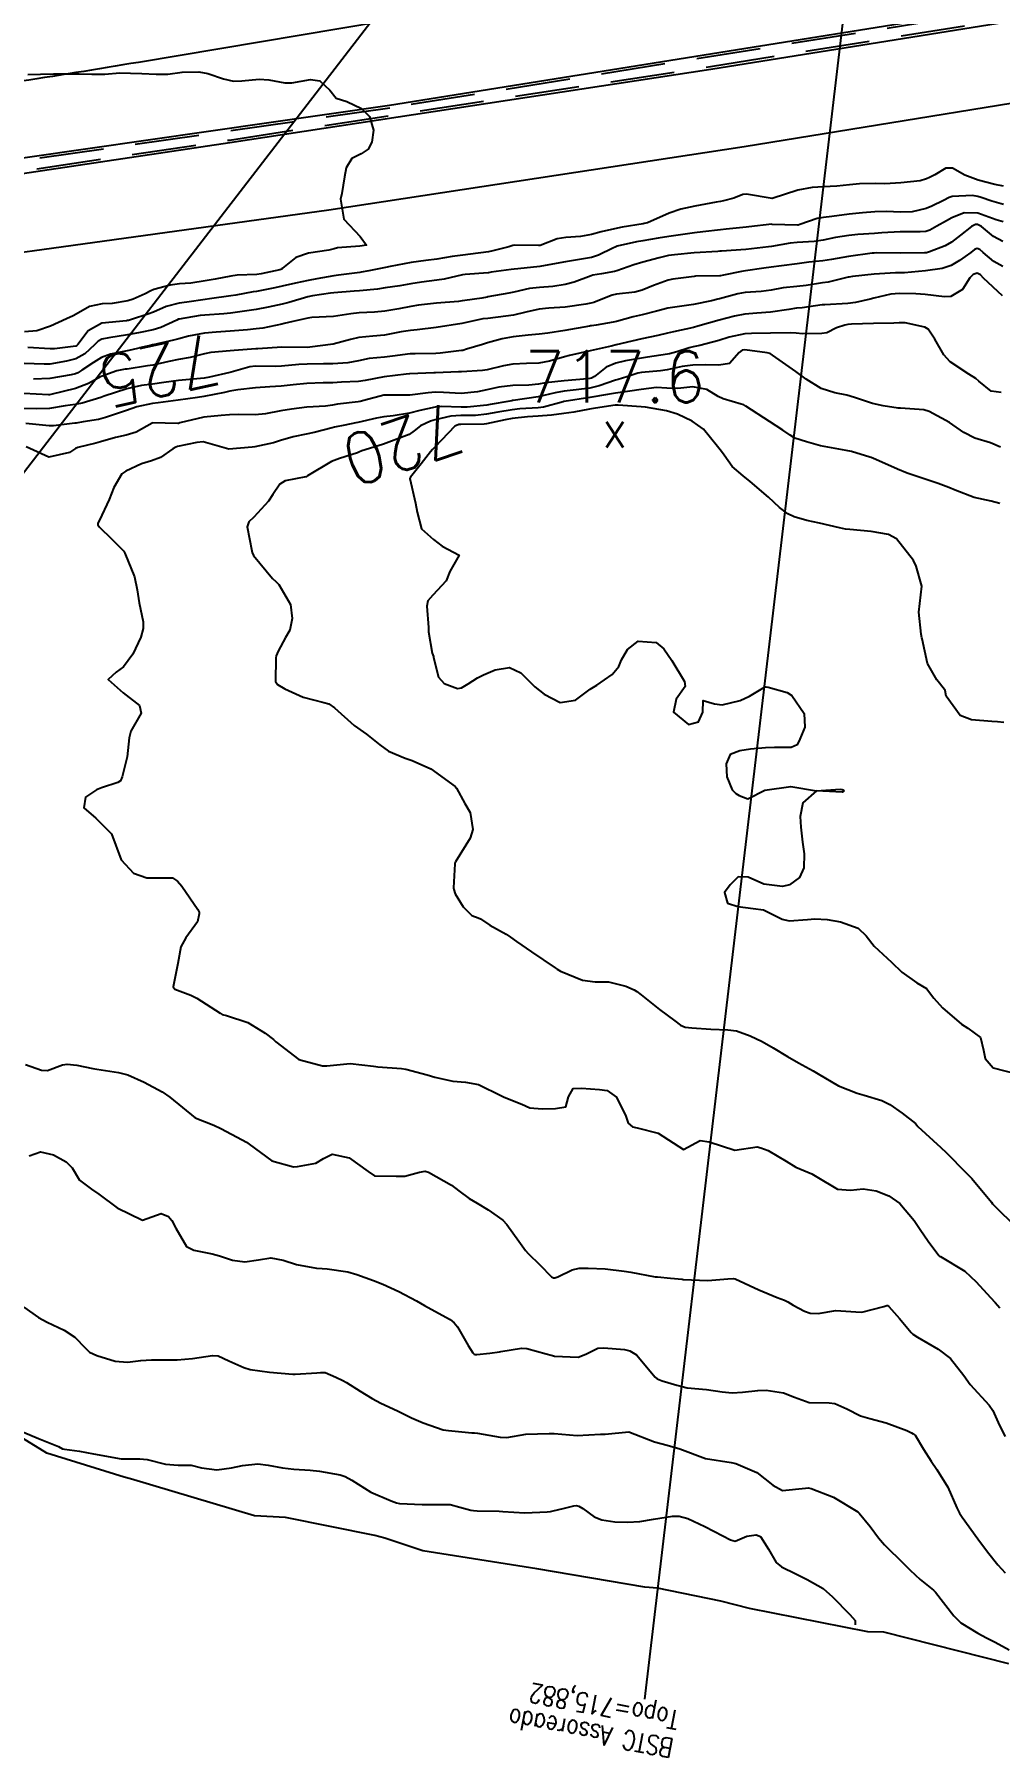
# Model space of a CAD drawing. Header units: metres. Extents: x 298520 to 308411, y 7433745 to 7450750.
# Drawn here: x 302186.6 to 302261.6, y 7441227 to 7441360.9 of the extents above; entities that cross this region are included whole.
import ezdxf
from ezdxf.enums import TextEntityAlignment as Align

# ---------------------------------------------------------------- set-up
doc = ezdxf.new("R2010")
doc.units = ezdxf.units.M
doc.header["$LTSCALE"] = 10
doc.linetypes.add('CONTINUO', pattern=[0])
doc.linetypes.add('DASHED', pattern=[0.75, 0.5, -0.25])
for name, color, linetype in [('Area', 45, 'Continuous'), ('Canteiro', 45, 'DASHED'), ('Cotas', 45, 'Continuous'), ('Curvas de Nivel 1m', 11, 'Continuous'), ('Curvas de Nivel 5m', 15, 'Continuous'), ('Pontos Cotados', 45, 'Continuous'), ('TEXTO', 45, 'Continuous'), ('Vias Primárias', 230, 'Continuous')]:
    doc.layers.add(name, color=color, linetype=linetype)
doc.styles.add('ROMANS', font='romans', dxfattribs={"height": 0.2})
doc.styles.add('Style-STANDARD', font='STANDARD.shx')

# ---------------------------------------------------------------- blocks, each defined once
blk = doc.blocks.new('ELVTXT_108')
at = {"layer": 'Pontos Cotados', "linetype": 'Continuous', "style": 'Style-STANDARD'}
for s, height, p in [('717.6', 4, (0, 4)), ('x', 3, (0, 0))]:
    blk.add_text(s, height=height, dxfattribs=at).set_placement(p, align=Align.MIDDLE_CENTER)

msp = doc.modelspace()

# ---------------------------------------------------------------- linework, layer by layer
at = {"layer": 'Area'}
msp.add_polyline3d([(302262.36, 7441234.3, 723.42), (302252.64, 7441236.76, 724.46), (302251.38, 7441236.78, 724.45), (302242.18, 7441238.59, 734.9), (302239.96, 7441239.17, 737.96), (302235.02, 7441240.18, 725.33), (302234.05, 7441240.26, 725.23), (302225.65, 7441241.69, 725.04), (302216.77, 7441243.09, 724.94), (302213.83, 7441244.06, 724.98), (302213.05, 7441244.28, 724.96), (302206.11, 7441245.67, 725.04), (302203.68, 7441245.81, 725.57), (302194.04, 7441248.68, 724.77), (302193.55, 7441248.8, 724.78), (302187.54, 7441250.67, 725.09), (302184.63, 7441252.46, 725.51)], dxfattribs=at)
at = {"layer": 'Canteiro'}
for points in [[(302043.55, 7441364.61), (302058.01, 7441359.34), (302068.15, 7441356.12), (302079.77, 7441353.18, 0.024757), (302094.94, 7441350.13, 0.012698), (302118.83, 7441347.17, 0.021985), (302122.28, 7441346.99, -0.019463), (302128.52, 7441346.68, 0.038601), (302143.35, 7441346.52, -0.013662), (302154.16, 7441346.95, 0.042769), (302179.34, 7441349.41), (302201.74, 7441352.74), (302239.16, 7441358.46), (302288.87, 7441366.42)], [(302257.83, 7441362.21), (302214.22, 7441355.23), (302181.36, 7441350.52), (302168.79, 7441348.9, -0.029027), (302151.19, 7441347.65, 0.010268), (302144.6, 7441347.43, -0.036653), (302121.44, 7441347.88, 0.000967), (302104.11, 7441349.46, -0.026354), (302096.22, 7441350.58, 0.000323), (302079.24, 7441353.91, -0.038905), (302065.93, 7441357.6), (302055.38, 7441361.02)]]:
    msp.add_lwpolyline(points, format="xyb", dxfattribs=at)
at = {"layer": 'Curvas de Nivel 1m', "flags": 128}
for points, elevation in [([(302186.05, 7441357.84), (302187.04, 7441357.87), (302188.05, 7441357.88), (302189.01, 7441357.89), (302190.05, 7441357.88), (302191.04, 7441357.85), (302192.05, 7441357.87), (302193.21, 7441357.96), (302194.05, 7441357.94), (302194.92, 7441357.92), (302196.05, 7441357.87), (302196.94, 7441357.87), (302198.06, 7441358.01), (302199.37, 7441358.04), (302200.05, 7441357.9), (302201.27, 7441357.49), (302202.05, 7441357.32), (302202.71, 7441357.35), (302204.05, 7441357.46), (302204.81, 7441357.43), (302206.05, 7441357.18), (302206.59, 7441357.18), (302208.05, 7441357.44), (302208.76, 7441357.33), (302209.56, 7441356.61), (302210.03, 7441356), (302210.88, 7441355.74), (302212.02, 7441355.19), (302212.64, 7441354.57), (302212.94, 7441353.5), (302212.82, 7441352.57), (302212.53, 7441352.03), (302211.98, 7441351.67), (302211.26, 7441351.3), (302210.82, 7441350.59), (302210.68, 7441349.87), (302210.48, 7441348.59), (302210.38, 7441348.15), (302210.65, 7441346.59), (302211.9, 7441345.23), (302212.39, 7441344.57), (302211.89, 7441344.48), (302210.14, 7441344.35), (302209.89, 7441344.29), (302209.47, 7441344.18), (302207.89, 7441343.94), (302206.91, 7441343.61), (302205.87, 7441342.77), (302205.82, 7441342.71), (302205.65, 7441342.65), (302204.2, 7441342.33), (302203.87, 7441342.3), (302202.33, 7441342.23), (302201.86, 7441342.17), (302200.64, 7441341.93), (302199.86, 7441341.79), (302198.74, 7441341.62), (302197.86, 7441341.56), (302197.14, 7441341.47), (302195.86, 7441341.11), (302195.62, 7441341.01), (302195.2, 7441340.78), (302194.26, 7441340.37), (302193.84, 7441340.25), (302192.61, 7441340.04), (302191.84, 7441340), (302190.86, 7441339.8), (302189.83, 7441339.21), (302189.6, 7441339.07), (302189.08, 7441338.85), (302187.82, 7441338.28), (302186.77, 7441337.92), (302185.81, 7441337.84)], 729), ([(302261.95, 7441349.16), (302261.26, 7441349.29), (302259.96, 7441349.62), (302258.94, 7441350.02), (302257.97, 7441350.55), (302257.46, 7441350.55), (302256.6, 7441350.04), (302256.18, 7441349.83), (302255.96, 7441349.73), (302255.46, 7441349.56), (302253.96, 7441349.41), (302252.71, 7441349.34), (302251.96, 7441349.35), (302250.74, 7441349.33), (302249.95, 7441349.26), (302248.98, 7441349.16), (302247.95, 7441349.1), (302247.05, 7441349.06), (302245.95, 7441348.84), (302243.94, 7441348.2), (302241.95, 7441348.54), (302241.66, 7441348.51), (302240.96, 7441348.23), (302240.16, 7441348.01), (302239.94, 7441347.97), (302239.6, 7441347.91), (302237.94, 7441347.61), (302236.85, 7441347.36), (302235.93, 7441347.05), (302234.26, 7441346.31), (302234, 7441346.24), (302233.92, 7441346.23), (302232.29, 7441345.96), (302231.92, 7441345.9), (302230.65, 7441345.61), (302229.91, 7441345.39), (302229.05, 7441345.23), (302227.9, 7441345.16), (302227.24, 7441345.06), (302225.9, 7441344.55), (302225.78, 7441344.53), (302223.89, 7441344.57), (302223.78, 7441344.55), (302223.46, 7441344.44), (302222.22, 7441344.13), (302221.89, 7441344.06), (302220.48, 7441343.88), (302219.89, 7441343.8), (302219.07, 7441343.68), (302217.88, 7441343.49), (302217.02, 7441343.38), (302215.88, 7441343.22), (302214.23, 7441342.91), (302213.88, 7441342.84), (302212.57, 7441342.57), (302211.99, 7441342.46), (302211.87, 7441342.45), (302210.22, 7441342.24), (302209.87, 7441342.19), (302208.53, 7441341.95), (302207.86, 7441341.82), (302206.88, 7441341.62), (302205.85, 7441341.38), (302205.26, 7441341.25), (302203.85, 7441340.98), (302203.58, 7441340.94), (302202.25, 7441340.69), (302201.84, 7441340.62), (302200.18, 7441340.39), (302199.85, 7441340.34), (302198.43, 7441340.15), (302197.84, 7441340.06), (302196.81, 7441339.79), (302195.83, 7441339.37), (302195.4, 7441339.2), (302194.13, 7441338.79), (302193.89, 7441338.72), (302193.82, 7441338.71), (302193.73, 7441338.7), (302191.82, 7441338.5), (302190.75, 7441337.9), (302189.95, 7441336.84), (302189.88, 7441336.76), (302189.8, 7441336.73), (302188.14, 7441336.52), (302187.8, 7441336.5), (302186.07, 7441336.61)], 728), ([(302261.94, 7441347.72), (302261.04, 7441347.99), (302260.21, 7441348.27), (302259.95, 7441348.35), (302259.54, 7441348.43), (302257.95, 7441348.34), (302257.71, 7441348.27), (302257.27, 7441348.04), (302256.37, 7441347.61), (302255.93, 7441347.42), (302254.84, 7441347.16), (302253.93, 7441347.14), (302252.83, 7441347.19), (302251.93, 7441347.15), (302250.97, 7441347.07), (302249.93, 7441346.97), (302248.58, 7441346.79), (302247.93, 7441346.72), (302247.45, 7441346.63), (302246.09, 7441346.17), (302245.96, 7441346.13), (302245.92, 7441346.13), (302243.94, 7441346.18), (302243.92, 7441346.19), (302242.14, 7441346), (302241.92, 7441345.97), (302240.36, 7441345.8), (302239.92, 7441345.75), (302238.56, 7441345.61), (302237.91, 7441345.53), (302236.82, 7441345.37), (302235.91, 7441345.25), (302235.09, 7441345.12), (302233.9, 7441344.91), (302233.41, 7441344.82), (302231.9, 7441344.48), (302231.78, 7441344.45), (302231.57, 7441344.34), (302230.45, 7441343.79), (302229.89, 7441343.62), (302228.97, 7441343.46), (302227.88, 7441343.28), (302227.14, 7441343.14), (302225.88, 7441342.91), (302224.18, 7441342.74), (302223.88, 7441342.71), (302223.64, 7441342.68), (302222.1, 7441342.46), (302221.9, 7441342.43), (302221.87, 7441342.42), (302220.07, 7441342.28), (302219.87, 7441342.25), (302218.44, 7441341.92), (302217.86, 7441341.84), (302216.68, 7441341.7), (302215.86, 7441341.57), (302214.98, 7441341.41), (302213.85, 7441341.24), (302213.25, 7441341.16), (302211.85, 7441341.03), (302211.43, 7441341), (302209.85, 7441340.87), (302209.6, 7441340.85), (302208.2, 7441340.62), (302207.84, 7441340.55), (302206.37, 7441340.12), (302205.84, 7441339.98), (302204.75, 7441339.74), (302203.83, 7441339.57), (302202.54, 7441339.39), (302201.83, 7441339.29), (302201.3, 7441339.23), (302199.83, 7441339.14), (302199.46, 7441339.1), (302197.82, 7441338.82), (302197.77, 7441338.81), (302197.65, 7441338.75), (302196.4, 7441338.18), (302195.82, 7441338), (302194.81, 7441337.78), (302193.81, 7441337.59), (302192.36, 7441337.37), (302191.81, 7441337.27), (302191.52, 7441337.11), (302191.25, 7441336.83), (302190.5, 7441336.12), (302189.79, 7441335.74), (302189.08, 7441335.55), (302187.78, 7441335.33), (302187.34, 7441335.31), (302185.78, 7441335.37)], 727), ([(302261.92, 7441346.38), (302261.36, 7441346.55), (302259.93, 7441347.06), (302258.87, 7441347.08), (302257.92, 7441346.69), (302257.5, 7441346.45), (302256.76, 7441346.04), (302256.22, 7441345.74), (302255.91, 7441345.64), (302255.46, 7441345.61), (302253.91, 7441345.61), (302252.49, 7441345.52), (302251.91, 7441345.48), (302250.62, 7441345.41), (302249.91, 7441345.33), (302248.88, 7441345.17), (302247.91, 7441344.97), (302247.21, 7441344.85), (302245.9, 7441344.77), (302245.35, 7441344.73), (302243.9, 7441344.47), (302243.66, 7441344.43), (302241.89, 7441344.22), (302240.02, 7441344.11), (302239.89, 7441344.09), (302239.73, 7441344.08), (302237.89, 7441343.96), (302236.35, 7441343.82), (302235.89, 7441343.76), (302235.17, 7441343.59), (302233.88, 7441343.24), (302233.18, 7441343.03), (302231.88, 7441342.58), (302231.69, 7441342.53), (302230.68, 7441342.35), (302230, 7441342.23), (302229.87, 7441342.19), (302228.55, 7441341.7), (302227.86, 7441341.51), (302226.9, 7441341.36), (302225.86, 7441341.29), (302225.07, 7441341.21), (302223.85, 7441340.92), (302223.46, 7441340.83), (302221.84, 7441340.54), (302221.78, 7441340.53), (302221.38, 7441340.46), (302220.06, 7441340.26), (302219.84, 7441340.23), (302219.55, 7441340.19), (302217.84, 7441340.07), (302216.45, 7441339.91), (302215.84, 7441339.81), (302214.92, 7441339.63), (302213.83, 7441339.44), (302213.03, 7441339.37), (302211.83, 7441339.3), (302211.19, 7441339.23), (302209.83, 7441339.03), (302208.15, 7441338.95), (302207.83, 7441338.9), (302207.6, 7441338.85), (302206.67, 7441338.64), (302205.99, 7441338.48), (302205.82, 7441338.44), (302204.35, 7441338.13), (302203.82, 7441338.06), (302203.14, 7441338), (302201.81, 7441337.88), (302200.72, 7441337.81), (302199.81, 7441337.73), (302198.57, 7441337.5), (302197.81, 7441337.3), (302197.38, 7441337.18), (302195.8, 7441336.82), (302195.76, 7441336.81), (302195.58, 7441336.77), (302194.15, 7441336.44), (302193.8, 7441336.36), (302192.5, 7441336.1), (302191.79, 7441335.84), (302191.16, 7441335.44), (302190.25, 7441334.84), (302189.96, 7441334.65), (302189.77, 7441334.58), (302189.42, 7441334.49), (302187.77, 7441334.2), (302186.5, 7441334.15)], 726), ([(302261.88, 7441342.92), (302261.2, 7441343.3), (302260.37, 7441344), (302260.11, 7441344.22), (302259.9, 7441344.31), (302259.68, 7441344.23), (302259.4, 7441344.01), (302258.53, 7441343.38), (302257.88, 7441343), (302257.16, 7441342.76), (302255.88, 7441342.57), (302254.23, 7441342.43), (302253.88, 7441342.42), (302253.55, 7441342.41), (302251.88, 7441342.32), (302250.2, 7441342.13), (302249.92, 7441342.08), (302249.87, 7441342.07), (302248.31, 7441341.7), (302247.87, 7441341.63), (302246.58, 7441341.44), (302245.86, 7441341.36), (302244.8, 7441341.24), (302243.86, 7441341.07), (302243.1, 7441340.96), (302241.85, 7441340.88), (302241.29, 7441340.79), (302239.85, 7441340.4), (302239.72, 7441340.37), (302239.24, 7441340.25), (302237.84, 7441339.96), (302236.37, 7441339.75), (302235.84, 7441339.66), (302234.96, 7441339.43), (302233.83, 7441339.15), (302233.15, 7441339), (302231.83, 7441338.64), (302231.59, 7441338.58), (302230.26, 7441338.36), (302229.89, 7441338.29), (302229.82, 7441338.29), (302229.73, 7441338.27), (302227.82, 7441337.94), (302226.49, 7441337.73), (302225.82, 7441337.65), (302224.97, 7441337.58), (302223.81, 7441337.45), (302222.96, 7441337.3), (302221.81, 7441336.98), (302221.41, 7441336.86), (302220.19, 7441336.48), (302219.89, 7441336.39), (302219.8, 7441336.37), (302218.13, 7441336.17), (302217.8, 7441336.15), (302216.19, 7441336.13), (302215.8, 7441336.11), (302214.41, 7441335.93), (302213.79, 7441335.87), (302212.61, 7441335.75), (302211.79, 7441335.58), (302210.96, 7441335.42), (302209.78, 7441335.35), (302209.06, 7441335.34), (302207.78, 7441335.32), (302207.13, 7441335.29), (302205.78, 7441335.16), (302205.29, 7441335.14), (302203.78, 7441335.16), (302203.34, 7441335.11), (302201.87, 7441334.7), (302201.77, 7441334.67), (302200.18, 7441334.31), (302199.77, 7441334.23), (302199.2, 7441334.17), (302197.77, 7441334.04), (302196.64, 7441333.89), (302195.76, 7441333.77), (302194.89, 7441333.65), (302193.76, 7441333.39), (302192.01, 7441332.82), (302191.75, 7441332.73), (302190.3, 7441332.28), (302189.75, 7441332.18), (302188.96, 7441332.07), (302187.74, 7441331.88), (302186.77, 7441331.85), (302185.74, 7441331.87)], 724), ([(302261.85, 7441340.63), (302260.39, 7441342), (302260.14, 7441342.27), (302259.88, 7441342.39), (302259.59, 7441342.3), (302259.31, 7441342.02), (302258.76, 7441341.12), (302257.85, 7441340.57), (302257.34, 7441340.55), (302255.85, 7441340.73), (302255.13, 7441340.78), (302253.85, 7441340.82), (302253.17, 7441340.77), (302251.85, 7441340.45), (302251.57, 7441340.38), (302250.43, 7441340.12), (302249.84, 7441340.04), (302248.05, 7441339.94), (302247.84, 7441339.92), (302246.29, 7441339.71), (302245.84, 7441339.67), (302245.24, 7441339.58), (302243.83, 7441339.36), (302242.76, 7441339.29), (302241.83, 7441339.21), (302241.01, 7441339.05), (302239.83, 7441338.74), (302238.17, 7441338.26), (302237.82, 7441338.18), (302236.27, 7441337.84), (302235.82, 7441337.73), (302235.06, 7441337.54), (302233.81, 7441337.28), (302233.04, 7441337.1), (302231.81, 7441336.82), (302231.42, 7441336.73), (302229.8, 7441336.36), (302228.19, 7441336), (302227.8, 7441335.89), (302226.64, 7441335.55), (302225.79, 7441335.39), (302224.85, 7441335.36), (302223.79, 7441335.33), (302223.05, 7441335.19), (302221.78, 7441334.88), (302221.41, 7441334.83), (302219.78, 7441334.72), (302219.55, 7441334.71), (302217.77, 7441334.64), (302217.64, 7441334.64), (302215.77, 7441334.56), (302215.75, 7441334.56), (302215.48, 7441334.53), (302213.77, 7441334.33), (302212.29, 7441334.05), (302211.77, 7441333.97), (302210.45, 7441333.91), (302209.77, 7441333.88), (302209.02, 7441333.87), (302207.76, 7441333.82), (302206.71, 7441333.7), (302205.76, 7441333.6), (302204.87, 7441333.55), (302203.76, 7441333.47), (302202.4, 7441333.33), (302201.76, 7441333.21), (302201.35, 7441333.11), (302199.75, 7441332.81), (302199.27, 7441332.73), (302197.75, 7441332.51), (302196.2, 7441332.32), (302195.75, 7441332.26), (302194.53, 7441331.99), (302193.74, 7441331.73), (302192.1, 7441331.18), (302191.74, 7441331.06), (302191.55, 7441331.01), (302190.37, 7441330.83), (302189.83, 7441330.74), (302189.73, 7441330.73), (302188.06, 7441330.53), (302187.73, 7441330.52), (302185.91, 7441330.7)], 723), ([(302261.76, 7441333.12), (302260.98, 7441333.21), (302260.01, 7441334.01), (302259.78, 7441334.21), (302259.25, 7441334.55), (302257.8, 7441335.51), (302257.29, 7441336.04), (302256.6, 7441337.25), (302256.09, 7441338.05), (302255.82, 7441338.2), (302254.28, 7441338.53), (302253.83, 7441338.54), (302253.4, 7441338.51), (302251.83, 7441338.48), (302250.13, 7441338.43), (302249.83, 7441338.4), (302249.6, 7441338.36), (302248.96, 7441338.14), (302248.21, 7441337.76), (302247.82, 7441337.7), (302246.31, 7441337.67), (302245.82, 7441337.72), (302245.4, 7441337.76), (302243.82, 7441337.72), (302242.33, 7441337.7), (302241.82, 7441337.68), (302240.61, 7441337.43), (302239.81, 7441337.17), (302238.32, 7441336.78), (302237.81, 7441336.66), (302237.5, 7441336.58), (302236.53, 7441336.28), (302235.96, 7441336.13), (302235.8, 7441336.1), (302234.26, 7441335.85), (302233.79, 7441335.79), (302232.55, 7441335.57), (302231.79, 7441335.39), (302231.04, 7441335.09), (302230.13, 7441334.36), (302229.9, 7441334.24), (302229.77, 7441334.2), (302229.59, 7441334.18), (302227.77, 7441334.02), (302226.31, 7441333.86), (302225.77, 7441333.77), (302225.03, 7441333.68), (302223.77, 7441333.66), (302222.68, 7441333.53), (302221.76, 7441333.33), (302221.04, 7441333.18), (302219.76, 7441333.04), (302218.38, 7441333.12), (302217.76, 7441333.15), (302217.19, 7441333.09), (302215.76, 7441332.91), (302214.12, 7441332.92), (302213.76, 7441332.9), (302213.47, 7441332.84), (302212.47, 7441332.57), (302211.92, 7441332.41), (302211.75, 7441332.38), (302210.15, 7441332.2), (302209.75, 7441332.14), (302209.2, 7441332.06), (302207.75, 7441331.98), (302206.56, 7441331.83), (302205.74, 7441331.69), (302204.54, 7441331.46), (302203.74, 7441331.38), (302202.47, 7441331.41), (302201.74, 7441331.38), (302201.11, 7441331.33), (302199.74, 7441331.2), (302197.89, 7441330.75), (302197.77, 7441330.71), (302197.73, 7441330.7), (302195.76, 7441330.75), (302195.73, 7441330.74), (302194.48, 7441330.03), (302193.72, 7441329.81), (302192.89, 7441329.63), (302191.71, 7441329.29), (302191.34, 7441329.19), (302189.96, 7441328.84), (302189.78, 7441328.76), (302189.7, 7441328.7), (302189.3, 7441328.45), (302187.69, 7441328.08), (302185.94, 7441328.89)], 722), ([(302261.71, 7441328.86), (302260.93, 7441329.2), (302259.72, 7441329.57), (302258.86, 7441330.02), (302257.73, 7441330.78), (302256.16, 7441331.64), (302255.75, 7441331.77), (302253.94, 7441331.89), (302253.75, 7441331.91), (302252.58, 7441332.09), (302251.75, 7441332.26), (302250.36, 7441332.73), (302249.76, 7441332.92), (302248.81, 7441333.09), (302247.77, 7441333.44), (302246.6, 7441334.16), (302245.78, 7441334.76), (302243.97, 7441336.03), (302243.8, 7441336.14), (302243.55, 7441336.2), (302241.81, 7441336.44), (302241.62, 7441336.41), (302241.39, 7441336.22), (302240.64, 7441335.38), (302239.79, 7441335.24), (302238.78, 7441335.26), (302237.79, 7441335.24), (302236.94, 7441335.13), (302235.78, 7441334.89), (302235.27, 7441334.81), (302233.78, 7441334.66), (302233.49, 7441334.61), (302232.64, 7441334.33), (302231.98, 7441334.13), (302231.77, 7441334.07), (302230.49, 7441333.63), (302229.76, 7441333.46), (302228.7, 7441333.32), (302227.76, 7441333.21), (302227.06, 7441333.1), (302225.76, 7441332.79), (302223.81, 7441332.49), (302223.75, 7441332.49), (302223.71, 7441332.48), (302223.55, 7441332.44), (302222.03, 7441332.18), (302221.75, 7441332.13), (302220.24, 7441331.98), (302219.75, 7441331.97), (302218.22, 7441332.02), (302217.75, 7441331.98), (302216.54, 7441331.72), (302215.74, 7441331.51), (302214.48, 7441331.29), (302213.74, 7441331.23), (302213.17, 7441331.13), (302211.73, 7441330.78), (302211.57, 7441330.75), (302210.71, 7441330.59), (302209.91, 7441330.42), (302209.73, 7441330.38), (302208.34, 7441330.01), (302207.72, 7441329.87), (302206.69, 7441329.67), (302205.71, 7441329.38), (302205.16, 7441329.21), (302203.71, 7441328.89), (302203.52, 7441328.86), (302201.7, 7441328.7), (302199.71, 7441329.27), (302199.2, 7441329.24), (302197.71, 7441328.91), (302197.58, 7441328.88), (302197.33, 7441328.75), (302196.39, 7441328.07), (302195.69, 7441327.8), (302194.9, 7441327.57), (302193.69, 7441327.01), (302193.38, 7441326.79), (302192.75, 7441325.72), (302192.39, 7441324.81), (302191.64, 7441323.2), (302191.51, 7441322.95), (302191.5, 7441322.82), (302191.63, 7441322.64), (302192.56, 7441321.75), (302193.52, 7441320.79), (302193.61, 7441320.64), (302194.36, 7441318.79), (302194.57, 7441317.78), (302194.72, 7441316.78), (302195.02, 7441315.3), (302195.03, 7441314.78), (302194.84, 7441314.09), (302194.23, 7441312.79), (302193.5, 7441311.79), (302192.93, 7441311.38), (302192.31, 7441310.81), (302193.48, 7441309.77), (302194.75, 7441308.78), (302194.88, 7441308.2), (302194.08, 7441306.79), (302193.95, 7441306.28), (302193.78, 7441304.79), (302193.4, 7441303.23), (302193.27, 7441302.93), (302193.07, 7441302.8), (302191.8, 7441302.4), (302191.39, 7441302.23), (302190.55, 7441301.65), (302190.43, 7441300.83), (302191.36, 7441300.02), (302192.57, 7441298.81), (302193.32, 7441296.8), (302194.29, 7441295.76), (302195.31, 7441295.4), (302196.67, 7441295.39), (302197.31, 7441295.39), (302197.7, 7441295.14), (302198.05, 7441294.74), (302199.28, 7441292.93), (302199.38, 7441292.72), (302199.39, 7441292.6), (302199.27, 7441291.97), (302198.36, 7441290.73), (302197.95, 7441290.03), (302197.72, 7441288.74), (302197.37, 7441286.91), (302197.49, 7441286.75), (302198.73, 7441286.26), (302199.2, 7441286.03), (302201.01, 7441284.88), (302201.18, 7441284.78), (302201.5, 7441284.7), (302203.17, 7441284.15), (302204.51, 7441283.32), (302205.16, 7441282.82), (302205.35, 7441282.65), (302207.14, 7441281.26), (302208.97, 7441280.78), (302209.13, 7441280.77), (302209.32, 7441280.79), (302211.14, 7441280.97), (302212.95, 7441280.75), (302213.13, 7441280.72), (302213.29, 7441280.71), (302215.13, 7441280.58), (302215.47, 7441280.53), (302217.13, 7441280.09), (302217.71, 7441279.91), (302219.12, 7441279.59), (302220.09, 7441279.5), (302221.12, 7441279.34), (302222.9, 7441278.44), (302223.1, 7441278.34), (302224.48, 7441277.8), (302225.09, 7441277.52), (302226.06, 7441277.43), (302227.09, 7441277.47), (302227.9, 7441277.58), (302228.11, 7441278.38), (302228.48, 7441279.01), (302229.11, 7441279.04), (302230.51, 7441278.95), (302231.11, 7441278.86), (302231.84, 7441278.33), (302232.56, 7441276.86), (302232.74, 7441276.32), (302233.08, 7441276.04), (302233.45, 7441275.95), (302235.07, 7441275.54), (302237.05, 7441274.27), (302238.34, 7441274.98), (302239.06, 7441274.87), (302241.05, 7441274.22), (302242.77, 7441274.49), (302243.06, 7441274.41), (302243.63, 7441274.19), (302245.04, 7441273.38), (302245.78, 7441272.9), (302247.04, 7441272.39), (302247.43, 7441272.15), (302249.02, 7441271.2), (302250.03, 7441271.12), (302251.02, 7441271.23), (302252.04, 7441271.07), (302253.02, 7441270.68), (302253.87, 7441270.07), (302254.99, 7441268.76), (302255.47, 7441268.05), (302256.07, 7441267.14), (302256.92, 7441266.03), (302256.96, 7441265.99), (302257.04, 7441265.95), (302258.94, 7441264.81), (302259.82, 7441264), (302260.92, 7441262.77), (302261.3, 7441262.37), (302261.65, 7441261.98)], 721), ([(302261.97, 7441307.47), (302261.46, 7441307.53), (302261.02, 7441307.55), (302259.46, 7441307.68), (302258.57, 7441308.02), (302257.48, 7441309.5), (302257.39, 7441309.94), (302257.35, 7441310.03), (302256.75, 7441310.78), (302256.02, 7441312.04), (302255.61, 7441313.97), (302255.6, 7441314.05), (302255.54, 7441314.32), (302255.36, 7441316.05), (302255.58, 7441318.05), (302255.15, 7441319.61), (302254.94, 7441320.06), (302253.63, 7441321.74), (302253, 7441322.09), (302251.64, 7441322.31), (302249.98, 7441322.47), (302249.64, 7441322.5), (302249.18, 7441322.59), (302247.64, 7441322.96), (302246.64, 7441323.17), (302245.65, 7441323.44), (302245.16, 7441323.68), (302244.52, 7441324.19), (302243.66, 7441324.97), (302242.24, 7441326.21), (302241.69, 7441326.64), (302240.84, 7441327.37), (302240.21, 7441328.24), (302240, 7441328.54), (302239.71, 7441328.93), (302238.62, 7441330.26), (302237.73, 7441330.89), (302236.59, 7441331.43), (302235.74, 7441331.7), (302234.09, 7441331.97), (302233.75, 7441332.01), (302231.96, 7441332.13), (302231.75, 7441332.12), (302230.21, 7441331.89), (302229.74, 7441331.81), (302228.53, 7441331.59), (302227.74, 7441331.48), (302226.79, 7441331.35), (302225.74, 7441331.28), (302224.93, 7441331.23), (302223.73, 7441331.1), (302223.18, 7441331), (302221.73, 7441330.67), (302221.54, 7441330.65), (302219.73, 7441330.63), (302219.59, 7441330.62), (302219.27, 7441330.49), (302217.71, 7441328.87), (302217.53, 7441328.69), (302217.37, 7441328.51), (302216.65, 7441327.57), (302215.81, 7441326.53), (302215.77, 7441326.44), (302216.21, 7441324.52), (302216.35, 7441323.82), (302216.69, 7441322.52), (302217.62, 7441321.68), (302218.28, 7441321.16), (302219.61, 7441320.48), (302218.89, 7441319.19), (302218.59, 7441318.49), (302217.57, 7441317.36), (302217.16, 7441316.92), (302217.1, 7441316.51), (302217.22, 7441314.84), (302217.23, 7441314.51), (302217.52, 7441312.86), (302217.6, 7441312.59), (302217.61, 7441312.51), (302217.99, 7441311), (302218.45, 7441310.5), (302219.49, 7441310.1), (302219.8, 7441310.16), (302220.3, 7441310.47), (302221.04, 7441310.93), (302221.5, 7441311.16), (302222.4, 7441311.56), (302223.51, 7441311.74), (302224.39, 7441311.32), (302225.3, 7441310.41), (302225.49, 7441310.24), (302226.21, 7441309.68), (302227.47, 7441309.01), (302228.66, 7441309.19), (302229.48, 7441309.82), (302229.79, 7441310.06), (302230.31, 7441310.36), (302231.5, 7441311.19), (302232.02, 7441311.83), (302232.22, 7441312.33), (302232.7, 7441313.15), (302233.53, 7441313.79), (302234.92, 7441313.69), (302235.52, 7441313.19), (302236.15, 7441312.28), (302237.13, 7441310.64), (302237.17, 7441310.27), (302236.48, 7441309.28), (302236.28, 7441308.28), (302237.45, 7441307.3), (302238.21, 7441307.51), (302238.56, 7441308.26), (302238.57, 7441309.17), (302239.47, 7441308.92), (302240.07, 7441308.84), (302241.47, 7441309.18), (302242.18, 7441309.5), (302243.35, 7441310.2), (302243.44, 7441310.25), (302243.48, 7441310.25), (302243.64, 7441310.2), (302245.11, 7441309.81), (302245.48, 7441309.57), (302246.43, 7441308.16), (302246.5, 7441307.11), (302246.11, 7441306.16), (302245.88, 7441305.72), (302245.43, 7441305.51), (302244.12, 7441305.51), (302243.43, 7441305.5), (302242.26, 7441305.38), (302241.43, 7441305.26), (302240.67, 7441304.98), (302240.37, 7441304.24), (302240.41, 7441303.25), (302240.83, 7441302.23), (302241.12, 7441301.95), (302241.39, 7441301.78), (302242.06, 7441301.54), (302243.39, 7441302.2), (302245.4, 7441302.49), (302247.39, 7441302.15), (302249.24, 7441302.28), (302249.39, 7441302.25), (302249.48, 7441302.22), (302249.52, 7441302.13), (302249.39, 7441302.05), (302247.39, 7441302.15), (302246.33, 7441301.22), (302246.12, 7441300.16), (302246.19, 7441299.34), (302246.31, 7441298.16), (302246.43, 7441297.26), (302246.41, 7441296.16), (302246.07, 7441295.41), (302245.3, 7441294.85), (302244.76, 7441294.73), (302243.3, 7441294.9), (302242.08, 7441295.44), (302241.31, 7441295.48), (302240.67, 7441294.86), (302240.25, 7441294.24), (302240.48, 7441293.43), (302241.28, 7441293.16), (302242.47, 7441293.02), (302243.28, 7441292.9), (302244.73, 7441292.19), (302245.27, 7441292.05), (302246.69, 7441292.16), (302247.27, 7441292.2), (302248.22, 7441292.14), (302249.27, 7441291.98), (302250.64, 7441291.48), (302251.26, 7441290.88), (302251.89, 7441290.09), (302253.23, 7441288.83), (302254.04, 7441288.07), (302255.21, 7441287.22), (302255.95, 7441286.79), (302256.53, 7441286.04), (302257.19, 7441285.29), (302258.66, 7441284.02), (302259.17, 7441283.7), (302260.15, 7441282.98), (302260.38, 7441281.99), (302260.51, 7441281.35), (302261.14, 7441280.62), (302262.94, 7441280.16)], 719), ([(302185.87, 7441280.88), (302187.13, 7441280.43), (302187.58, 7441280.41), (302188.77, 7441280.85), (302189.13, 7441280.91), (302189.88, 7441280.83), (302191.13, 7441280.57), (302191.43, 7441280.51), (302193.12, 7441280.26), (302193.84, 7441280.07), (302195.11, 7441279.52), (302196.5, 7441278.76), (302197.1, 7441278.34), (302199.08, 7441276.73), (302200.53, 7441276.16), (302201.08, 7441275.92), (302202.72, 7441275.03), (302203.06, 7441274.84), (302203.16, 7441274.77), (302203.27, 7441274.68), (302205.04, 7441273.39), (302206.73, 7441272.94), (302207.04, 7441272.95), (302208.45, 7441273.21), (302209.05, 7441273.58), (302209.74, 7441273.92), (302211.05, 7441273.64), (302212.53, 7441272.57), (302213.03, 7441272.22), (302214.7, 7441272.2), (302215.03, 7441272.2), (302215.37, 7441272.19), (302216.52, 7441272.52), (302216.97, 7441272.58), (302217.03, 7441272.57), (302217.23, 7441272.51), (302219.02, 7441271.5), (302219.58, 7441271.05), (302220.39, 7441270.47), (302221.01, 7441270.11), (302221.87, 7441269.58), (302222.99, 7441268.77), (302223.31, 7441268.44), (302224.25, 7441267.15), (302224.76, 7441266.42), (302224.96, 7441266.18), (302225.87, 7441265.32), (302226.79, 7441264.39), (302226.94, 7441264.29), (302227.04, 7441264.29), (302227.27, 7441264.39), (302228.4, 7441264.92), (302228.95, 7441265.05), (302229.63, 7441265.04), (302230.95, 7441265), (302232.44, 7441264.83), (302232.95, 7441264.74), (302234.85, 7441264.39), (302234.94, 7441264.39), (302235.03, 7441264.39), (302236.03, 7441264.28), (302236.94, 7441264.19), (302237.03, 7441264.18), (302238.94, 7441264.08), (302240.51, 7441264.23), (302240.93, 7441264.25), (302241.07, 7441264.22), (302242.92, 7441263.36), (302244.33, 7441262.78), (302244.92, 7441262.56), (302245.17, 7441262.43), (302245.59, 7441262.17), (302246.47, 7441261.72), (302246.91, 7441261.56), (302247.52, 7441261.53), (302248.91, 7441261.77), (302250.45, 7441261.65), (302250.91, 7441261.63), (302252.63, 7441262.08), (302252.86, 7441262.14), (302252.91, 7441262.14), (302253.01, 7441262.08), (302253.84, 7441261.14), (302254.76, 7441260.06), (302254.89, 7441259.93), (302255.26, 7441259.68), (302256.87, 7441258.76), (302257.83, 7441258.02), (302258.85, 7441256.7), (302259.35, 7441256), (302260.82, 7441254.4), (302261.11, 7441253.99), (302261.63, 7441252.81), (302262.07, 7441251.97)], 722), ([(302186.16, 7441273.77), (302187.05, 7441274.1), (302188.05, 7441273.86), (302189.04, 7441273.32), (302189.51, 7441272.84), (302190.07, 7441271.88), (302191.02, 7441271.2), (302191.59, 7441270.81), (302193, 7441269.75), (302194.98, 7441268.77), (302196.44, 7441269.31), (302196.99, 7441269.06), (302197.25, 7441268.75), (302197.56, 7441268.16), (302198.41, 7441266.74), (302198.96, 7441266.45), (302200.41, 7441266.16), (302200.96, 7441266.01), (302201.97, 7441265.67), (302202.95, 7441265.55), (302203.99, 7441265.7), (302204.95, 7441265.85), (302205.92, 7441265.68), (302206.95, 7441265.34), (302208.5, 7441265.06), (302208.95, 7441265.03), (302209.35, 7441265.01), (302210.94, 7441264.76), (302211.64, 7441264.57), (302212.94, 7441264.09), (302213.68, 7441263.8), (302214.92, 7441263.24), (302216.28, 7441262.52), (302216.91, 7441262.15), (302217.71, 7441261.7), (302218.9, 7441261.07), (302219.22, 7441260.81), (302219.47, 7441260.48), (302220.31, 7441259.03), (302220.66, 7441258.46), (302220.77, 7441258.37), (302220.86, 7441258.34), (302220.99, 7441258.33), (302222, 7441258.45), (302222.75, 7441258.55), (302222.86, 7441258.57), (302224.46, 7441258.83), (302224.87, 7441258.81), (302226.37, 7441258.4), (302226.76, 7441258.29), (302226.86, 7441258.25), (302227.03, 7441258.22), (302228.86, 7441258.13), (302229.47, 7441258.36), (302230.39, 7441258.82), (302230.87, 7441258.87), (302232.47, 7441258.73), (302232.87, 7441258.63), (302233.39, 7441258.31), (302234.85, 7441256.59), (302235, 7441256.45), (302235.39, 7441256.29), (302236.53, 7441255.96), (302236.84, 7441255.87), (302237.35, 7441255.76), (302238.84, 7441255.62), (302240.05, 7441255.45), (302240.83, 7441255.36), (302241.65, 7441255.4), (302242.84, 7441255.55), (302243.47, 7441255.56), (302244.83, 7441255.36), (302245.69, 7441255.03), (302246.83, 7441254.62), (302248.37, 7441254.59), (302248.83, 7441254.54), (302249.75, 7441254.12), (302250.81, 7441253.58), (302251.54, 7441253.37), (302252.81, 7441253.02), (302254.42, 7441252.44), (302254.79, 7441252.26), (302254.92, 7441252.18), (302255.06, 7441252.06), (302255.71, 7441250.98), (302256.31, 7441250.04), (302256.76, 7441249.41), (302257.61, 7441248.02), (302258.32, 7441246.42), (302258.51, 7441246.01), (302258.72, 7441245.69), (302259.93, 7441244), (302260.69, 7441243), (302261.5, 7441241.98), (302262.07, 7441241.37)], 723), ([(302185.75, 7441262.03), (302186.9, 7441261.22), (302187.56, 7441260.86), (302188.89, 7441260.24), (302189.72, 7441259.68), (302190.55, 7441258.82), (302190.87, 7441258.53), (302191.43, 7441258.25), (302192.86, 7441257.82), (302193.82, 7441257.75), (302194.85, 7441257.88), (302195.68, 7441257.93), (302196.85, 7441257.92), (302197.67, 7441257.93), (302198.86, 7441258.03), (302200.42, 7441258.26), (302200.86, 7441258.24), (302201.69, 7441257.85), (302202.85, 7441257.32), (302203.35, 7441257.17), (302204.85, 7441256.96), (302206.67, 7441256.8), (302206.84, 7441256.8), (302208.55, 7441256.91), (302208.85, 7441256.95), (302209.18, 7441256.93), (302210.02, 7441256.59), (302210.57, 7441256.31), (302210.84, 7441256.16), (302211.92, 7441255.49), (302212.83, 7441254.93), (302213.52, 7441254.55), (302214.81, 7441253.95), (302215.9, 7441253.43), (302216.8, 7441253.03), (302218.36, 7441252.49), (302218.79, 7441252.42), (302220.58, 7441252.25), (302220.79, 7441252.24), (302221.03, 7441252.22), (302222.79, 7441251.91), (302223.32, 7441251.9), (302224.79, 7441252.14), (302226.61, 7441252.21), (302226.79, 7441252.21), (302226.99, 7441252.19), (302228.79, 7441252.04), (302230.59, 7441252.14), (302230.79, 7441252.16), (302230.97, 7441252.16), (302232.79, 7441252.32), (302234.79, 7441251.56), (302235.77, 7441251.28), (302236.78, 7441251), (302238.77, 7441250.25), (302240.77, 7441249.94), (302241.11, 7441249.87), (302242.76, 7441249.18), (302244.01, 7441248.19), (302244.74, 7441247.76), (302246.54, 7441247.95), (302246.74, 7441247.97), (302246.97, 7441247.92), (302248.73, 7441247.25), (302250.6, 7441246.11), (302250.72, 7441246), (302251.58, 7441244.97), (302252.23, 7441244.09), (302252.69, 7441243.55), (302254.18, 7441242.06), (302254.67, 7441241.58), (302255.46, 7441240.85), (302256.49, 7441240.03), (302256.65, 7441239.87), (302258.07, 7441238.02), (302258.62, 7441237.48), (302259.93, 7441236.68), (302260.61, 7441236.32), (302260.83, 7441236.21), (302261.3, 7441235.98), (302262.38, 7441235.38)], 724)]:
    msp.add_lwpolyline(points, dxfattribs=dict(at, elevation=elevation))
at = {"layer": 'Curvas de Nivel 5m', "flags": 128}
for points, elevation in [([(302261.9, 7441344.86), (302261.16, 7441345.24), (302260.24, 7441346.01), (302259.92, 7441346.17), (302259.75, 7441346.18), (302259.46, 7441346.01), (302258.59, 7441345.34), (302257.9, 7441344.8), (302257.41, 7441344.52), (302256.18, 7441344.05), (302255.96, 7441343.98), (302255.89, 7441343.97), (302255.8, 7441343.96), (302253.89, 7441343.94), (302252.03, 7441343.96), (302251.89, 7441343.95), (302251.73, 7441343.94), (302249.89, 7441343.7), (302248.57, 7441343.46), (302247.88, 7441343.36), (302246.81, 7441343.24), (302245.88, 7441343.13), (302244.67, 7441342.97), (302243.88, 7441342.86), (302243.31, 7441342.77), (302241.88, 7441342.58), (302241.57, 7441342.53), (302240.17, 7441342.24), (302239.93, 7441342.18), (302239.87, 7441342.18), (302237.99, 7441342.15), (302237.87, 7441342.14), (302236.23, 7441341.92), (302235.87, 7441341.84), (302234.72, 7441341.44), (302233.85, 7441341.08), (302233.26, 7441340.92), (302231.85, 7441340.77), (302231.5, 7441340.69), (302230.66, 7441340.35), (302230.08, 7441340.12), (302229.84, 7441340.06), (302229.46, 7441339.99), (302227.84, 7441339.75), (302226.58, 7441339.66), (302225.83, 7441339.59), (302224.78, 7441339.37), (302223.83, 7441339.14), (302223.24, 7441339.04), (302221.83, 7441338.88), (302221.46, 7441338.83), (302219.82, 7441338.48), (302217.82, 7441338.17), (302216.35, 7441338), (302215.82, 7441337.94), (302215.09, 7441337.82), (302213.81, 7441337.58), (302212.89, 7441337.49), (302211.81, 7441337.39), (302211.16, 7441337.24), (302209.81, 7441336.87), (302207.99, 7441336.63), (302207.81, 7441336.62), (302205.81, 7441336.64), (302203.95, 7441336.52), (302203.8, 7441336.52), (302202.11, 7441336.38), (302201.8, 7441336.35), (302200.29, 7441336.22), (302199.79, 7441336.12), (302198.7, 7441335.83), (302197.79, 7441335.67), (302197.02, 7441335.52), (302195.78, 7441335.25), (302195.38, 7441335.18), (302193.78, 7441334.94), (302193.64, 7441334.92), (302192.99, 7441334.8), (302191.77, 7441334.36), (302190.78, 7441333.81), (302189.76, 7441333.43), (302187.85, 7441332.96), (302187.75, 7441332.94), (302187.68, 7441332.94), (302185.75, 7441333.03)], 725), ([(302261.66, 7441324.48), (302260.99, 7441324.66), (302259.67, 7441324.95), (302258.17, 7441325.53), (302257.68, 7441325.74), (302256.85, 7441326.04), (302255.69, 7441326.42), (302254.46, 7441326.84), (302253.69, 7441327.15), (302251.79, 7441328.01), (302251.7, 7441328.05), (302251.66, 7441328.06), (302251.54, 7441328.1), (302250.11, 7441328.53), (302249.71, 7441328.61), (302249.14, 7441328.71), (302247.71, 7441328.97), (302246.61, 7441329.27), (302245.72, 7441329.57), (302245.34, 7441329.8), (302244.79, 7441330.18), (302243.73, 7441330.85), (302241.91, 7441332.06), (302241.75, 7441332.16), (302241.55, 7441332.22), (302240.13, 7441332.62), (302239.76, 7441332.8), (302238.86, 7441333.35), (302237.77, 7441333.56), (302236.62, 7441333.43), (302235.76, 7441333.46), (302234.96, 7441333.5), (302233.76, 7441333.35), (302232.88, 7441333.21), (302231.76, 7441333.07), (302231.14, 7441332.97), (302229.76, 7441332.73), (302227.77, 7441332.41), (302227.75, 7441332.41), (302227.69, 7441332.39), (302226.17, 7441331.98), (302225.75, 7441331.92), (302224.33, 7441331.84), (302223.74, 7441331.78), (302222.61, 7441331.58), (302221.74, 7441331.42), (302220.88, 7441331.32), (302219.74, 7441331.32), (302218.95, 7441331.27), (302217.73, 7441331), (302217.37, 7441330.88), (302216.6, 7441330.52), (302216.11, 7441330.14), (302215.72, 7441329.86), (302214.56, 7441329.4), (302213.71, 7441329.1), (302213.31, 7441328.97), (302212.03, 7441328.58), (302211.8, 7441328.48), (302211.7, 7441328.43), (302210.3, 7441327.99), (302209.69, 7441327.75), (302207.8, 7441326.63), (302207.74, 7441326.57), (302207.68, 7441326.55), (302206.08, 7441326.24), (302205.67, 7441326), (302205.12, 7441325.2), (302204.78, 7441324.66), (302203.64, 7441323.42), (302203.26, 7441323.06), (302203.13, 7441322.68), (302203.47, 7441320.82), (302203.51, 7441320.68), (302203.61, 7441320.45), (302205.1, 7441318.66), (302205.35, 7441318.42), (302205.58, 7441318.18), (302206.5, 7441316.64), (302206.63, 7441315.56), (302206.45, 7441314.64), (302206.11, 7441314.06), (302205.52, 7441313), (302205.38, 7441312.65), (302205.34, 7441312.48), (302205.33, 7441310.65), (302205.49, 7441310.41), (302206.06, 7441310.07), (302207.47, 7441309.43), (302209.07, 7441309.01), (302209.47, 7441308.91), (302209.9, 7441308.6), (302211.45, 7441307.24), (302212.41, 7441306.57), (302213.43, 7441305.74), (302214.1, 7441305.23), (302215.42, 7441304.69), (302215.96, 7441304.52), (302217.41, 7441303.87), (302219.3, 7441302.49), (302219.39, 7441302.36), (302220.06, 7441301.16), (302220.45, 7441300.47), (302220.67, 7441299.16), (302220.46, 7441298.47), (302219.32, 7441296.63), (302219.27, 7441296.54), (302219.26, 7441296.49), (302219.17, 7441294.61), (302219.18, 7441294.49), (302219.29, 7441294.14), (302219.93, 7441293.13), (302220.6, 7441292.47), (302221.09, 7441292.28), (302221.27, 7441292.2), (302222, 7441291.72), (302223.26, 7441291), (302223.6, 7441290.78), (302224.07, 7441290.43), (302225.24, 7441289.63), (302227.08, 7441288.39), (302227.22, 7441288.29), (302227.48, 7441288.13), (302229.21, 7441287.44), (302230.18, 7441287.32), (302231.21, 7441287.31), (302232.56, 7441286.98), (302233.21, 7441286.68), (302233.43, 7441286.55), (302233.75, 7441286.31), (302235.19, 7441285.15), (302236.38, 7441284.28), (302236.83, 7441283.93), (302237.17, 7441283.79), (302237.71, 7441283.72), (302239.17, 7441283.63), (302240.51, 7441283.58), (302241.17, 7441283.49), (302242.25, 7441283.12), (302243.16, 7441282.68), (302244.02, 7441282.19), (302245.15, 7441281.51), (302245.99, 7441281.02), (302247.14, 7441280.39), (302247.53, 7441280.15), (302249.12, 7441279.23), (302250.57, 7441278.65), (302251.11, 7441278.5), (302252.47, 7441278.09), (302253.1, 7441277.78), (302254.06, 7441277.1), (302255.09, 7441276.3), (302255.19, 7441276.17), (302255.28, 7441276.06), (302257.06, 7441274.42), (302257.47, 7441274.03), (302259.04, 7441272.46), (302259.26, 7441272.23), (302259.48, 7441272.01), (302261.01, 7441270.17), (302261.09, 7441270.06), (302261.14, 7441269.99), (302262.99, 7441268.16)], 720), ([(302181.76, 7441253.95), (302186.88, 7441251.82), (302188.45, 7441251.18), (302188.77, 7441251.02), (302188.91, 7441250.98), (302190.08, 7441250.83), (302191.18, 7441250.61), (302193.33, 7441250.23), (302194.77, 7441250.24), (302195.34, 7441250.19), (302196.76, 7441249.81), (302197.76, 7441249.74), (302198.76, 7441249.73), (302199.58, 7441249.53), (302200.76, 7441249.37), (302201.91, 7441249.54), (302202.76, 7441249.72), (302203.95, 7441249.85), (302204.76, 7441249.75), (302205.88, 7441249.52), (302206.75, 7441249.42), (302208.02, 7441249.35), (302208.75, 7441249.27), (302210.34, 7441248.99), (302210.75, 7441248.85), (302211.25, 7441248.57), (302212.73, 7441247.65), (302214.31, 7441246.97), (302214.73, 7441246.81), (302214.96, 7441246.77), (302216.72, 7441246.69), (302218.53, 7441246.69), (302218.72, 7441246.69), (302218.91, 7441246.67), (302219.67, 7441246.48), (302220.51, 7441246.25), (302220.72, 7441246.21), (302221, 7441246.18), (302222.72, 7441246.16), (302223.01, 7441246.14), (302224.72, 7441246.04), (302226.44, 7441246.11), (302226.72, 7441246.14), (302226.93, 7441246.18), (302227.7, 7441246.38), (302228.52, 7441246.58), (302228.73, 7441246.6), (302228.92, 7441246.56), (302229.23, 7441246.36), (302230.1, 7441245.73), (302230.71, 7441245.48), (302231.71, 7441245.33), (302232.71, 7441245.3), (302233.66, 7441245.36), (302234.72, 7441245.54), (302236.21, 7441245.77), (302236.72, 7441245.78), (302237.39, 7441245.58), (302238.71, 7441244.96), (302240.11, 7441244.24), (302240.7, 7441243.94), (302241.08, 7441243.84), (302241.97, 7441244.21), (302242.7, 7441244.33), (302243.05, 7441244.2), (302243.66, 7441243.22), (302244.26, 7441242.18), (302244.67, 7441241.84), (302245.78, 7441241.28), (302246.66, 7441240.86), (302247.91, 7441240.14), (302248.64, 7441239.51), (302250, 7441238.12), (302250.4, 7441237.66), (302250.41, 7441237.34)], 725)]:
    msp.add_lwpolyline(points, dxfattribs=dict(at, elevation=elevation))
at = {"layer": 'TEXTO', "linetype": 'CONTINUO'}
for points in [[(302254.19, 7441415.71, 0), (302137.12, 7441263.8, 0)], [(302255.88, 7441416.42, 0), (302234.01, 7441231.56, 0)]]:
    msp.add_polyline3d(points, dxfattribs=at)
at = {"layer": 'Vias Primárias'}
for points in [[(302316.48, 7441363.98), (302273.99, 7441357.44), (302241.77, 7441352.2), (302209.48, 7441347.29), (302186.41, 7441344.11, 0.013073), (302180.13, 7441343.14, -0.023637), (302176.13, 7441342.61, -0.004615), (302155.97, 7441341.08, -0.014285), (302144.91, 7441340.66, 0.000023), (302135.07, 7441340.57, -0.023748), (302117.98, 7441341.22, -0.012059), (302107.64, 7441342.36, -0.011347), (302091.78, 7441344.86, -0.024932), (302075.59, 7441348.64), (302065.52, 7441351.52), (302059.38, 7441353.4, -0.030623), (302054.07, 7441355.1, 0.020469), (302041, 7441359.6, 0.005331), (302029.6, 7441362.88, 0.032396)], [(302043.48, 7441364.42), (302057.94, 7441359.15), (302068.1, 7441355.92), (302079.72, 7441352.98, 0.024757), (302094.91, 7441349.93, 0.012698), (302118.81, 7441346.97, 0.021985), (302122.28, 7441346.79, -0.019463), (302128.5, 7441346.48, 0.038601), (302143.36, 7441346.32, -0.013662), (302154.17, 7441346.75, 0.042763), (302179.37, 7441349.21), (302201.77, 7441352.55), (302239.19, 7441358.26), (302288.9, 7441366.22)], [(302216.74, 7441362.48), (302194.68, 7441358.78, -0.007378), (302175.14, 7441355.79, -0.01963), (302159.12, 7441354.23, -0.02854), (302144.52, 7441354.21, -0.023359), (302130.03, 7441355.7, -0.015576), (302107.72, 7441359.77, -0.016239), (302086.71, 7441365, -0.068889)], [(302257.8, 7441362.4), (302214.19, 7441355.43), (302181.33, 7441350.72), (302168.76, 7441349.09, -0.029027), (302151.19, 7441347.85, 0.010268), (302144.59, 7441347.63, -0.036653), (302121.46, 7441348.08, 0.000967), (302104.13, 7441349.66, -0.026354), (302096.25, 7441350.78, 0.000323), (302079.28, 7441354.11, -0.038915), (302066, 7441357.79), (302055.45, 7441361.21)]]:
    msp.add_lwpolyline(points, format="xyb", dxfattribs=at)

# ---------------------------------------------------------------- block references
at = {"layer": 'Pontos Cotados', "linetype": 'Continuous'}
msp.add_blockref('ELVTXT_108', (302231.72, 7441330.34, 717.59), dxfattribs=at)

# ---------------------------------------------------------------- texts
at = {"layer": 'Cotas', "style": 'Style-STANDARD'}
for s, rotation, p in [('725', 192.3588, (302196.28, 7441334.83, 725)), ('720', 198.5521, (302215.21, 7441329.09, 720))]:
    msp.add_text(s, height=4, rotation=rotation, dxfattribs=at).set_placement(p, align=Align.MIDDLE_CENTER)
at = {"layer": 'TEXTO', "style": 'ROMANS', "width": 0.8}
for s, p in [('Topo=715,882', (302236.8, 7441230.65)), ('BSTC Assoreado', (302236.37, 7441228.45))]:
    msp.add_text(s, height=1.5, rotation=169.4419, dxfattribs=at).set_placement(p)

doc.saveas('drawing.dxf')
